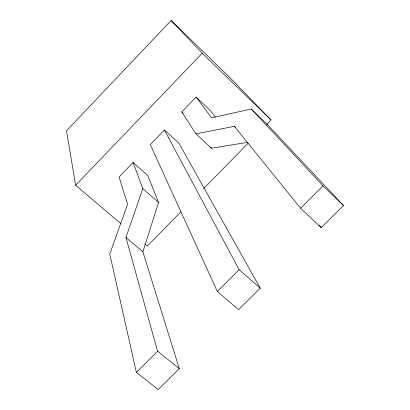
<?xml version="1.0" encoding="UTF-8"?>
<svg xmlns="http://www.w3.org/2000/svg" width="410" height="410" viewBox="0 0 410 410"><rect width="100%" height="100%" fill="white"/><g stroke="black" fill="none" stroke-linecap="round" stroke-linejoin="round"><path stroke-width="0.61" d="M142.88 251.771L158.562 202.448L147.641 175.357L133.055 162.473L119.074 176.971L127.556 204.339L109.762 254.051L136.376 372.403L158.224 389.5L179.272 368.595L142.88 251.771L125.937 237.467L142.788 188.646L133.055 162.473M266.515 124.491L271 119.92L229.303 76.993L171.119 20.5L66.522 130.785L75.609 185.264L120.95 223.742M75.609 185.264L202.197 53.208L171.119 20.5M164.415 129.96L150.28 144.617L217.326 291.469L238.599 309.673L260.232 288.184L178.852 143.151L164.415 129.96L239.117 269.672L260.232 288.184M247.599 142.332L211.452 148.215L195.949 133.86L181.825 111.915L196.113 97.098L210.402 110.592L215.409 117.157M180.897 211.806L147.277 246.092L144.843 244.022M203.76 188.492L248.137 143.233M136.376 372.403L157.573 351.211L125.937 237.467M217.326 291.469L239.117 269.672M251.253 109.014L267.505 124.701L343.478 205.512L321.23 227.606L300.571 208.229L322.988 185.812L251.253 109.014L211.545 117.793L196.113 97.098M195.949 133.86L234.366 126.321L235.729 127.612M157.573 351.211L179.272 368.595M142.788 188.646L158.562 202.448M181.825 111.915L183.214 113.206M322.988 185.812L343.478 205.512M202.197 53.208L271 119.92M319.2 225.141L321.23 227.606M234.366 126.321L300.571 208.229M210.76 147.175L211.452 148.215"/></g></svg>
